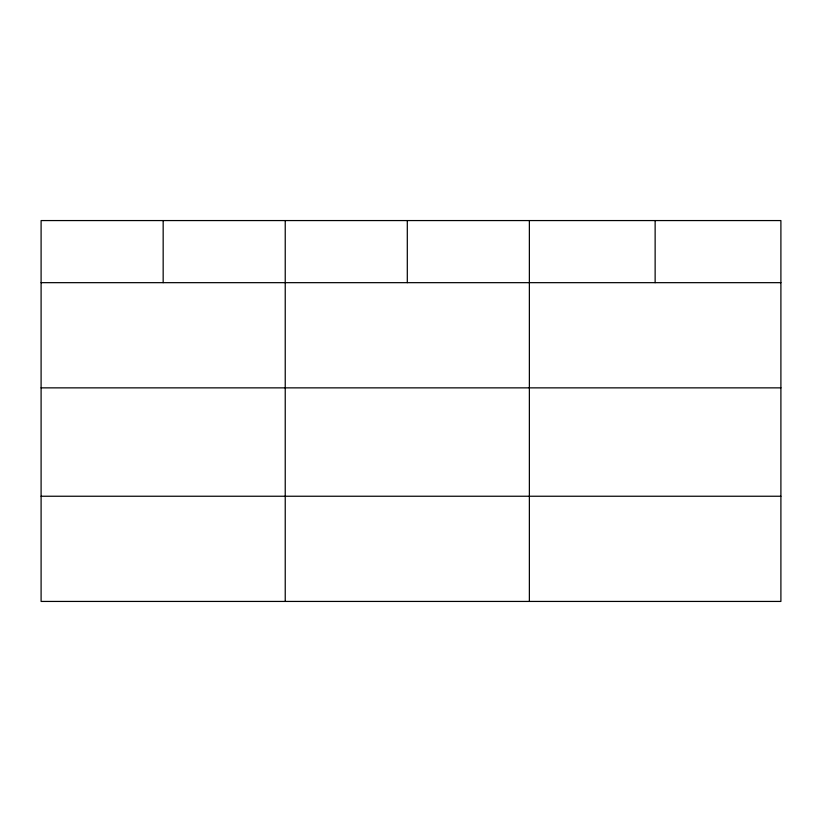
<?xml version="1.0" encoding="UTF-8"?>
<svg xmlns="http://www.w3.org/2000/svg" width="822" height="822" viewBox="0 0 822 822"><rect width="100%" height="100%" fill="white"/><g stroke="black" fill="none" stroke-linecap="round" stroke-linejoin="round"><path stroke-width="1.23" d="M780.9 387.861L780.9 220.563L41.1 220.563L41.1 601.437L780.9 601.437L780.9 387.861L41.1 387.861M41.1 282.665L780.9 282.665M41.1 496.241L780.9 496.241M655.134 220.563L655.134 282.665M529.368 220.563L529.368 601.437M407.301 220.563L407.301 282.665M285.234 220.563L285.234 601.437M163.167 220.563L163.167 282.665"/></g></svg>
